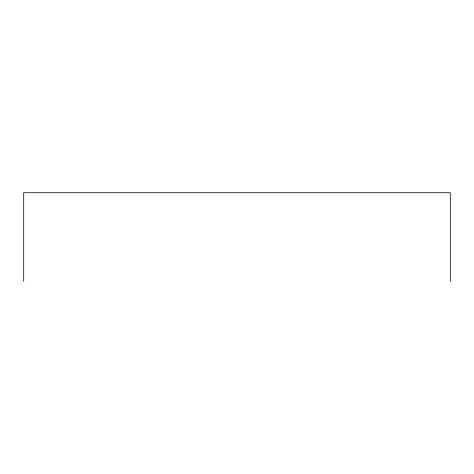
<?xml version="1.0" encoding="UTF-8"?>
<svg xmlns="http://www.w3.org/2000/svg" width="474" height="474" viewBox="0 0 474 474"><rect width="100%" height="100%" fill="white"/><g stroke="black" fill="none" stroke-linecap="round" stroke-linejoin="round"><path stroke-width="0.71" d="M450.3 281.283L450.3 192.717L23.7 192.717L23.7 281.283"/></g></svg>
